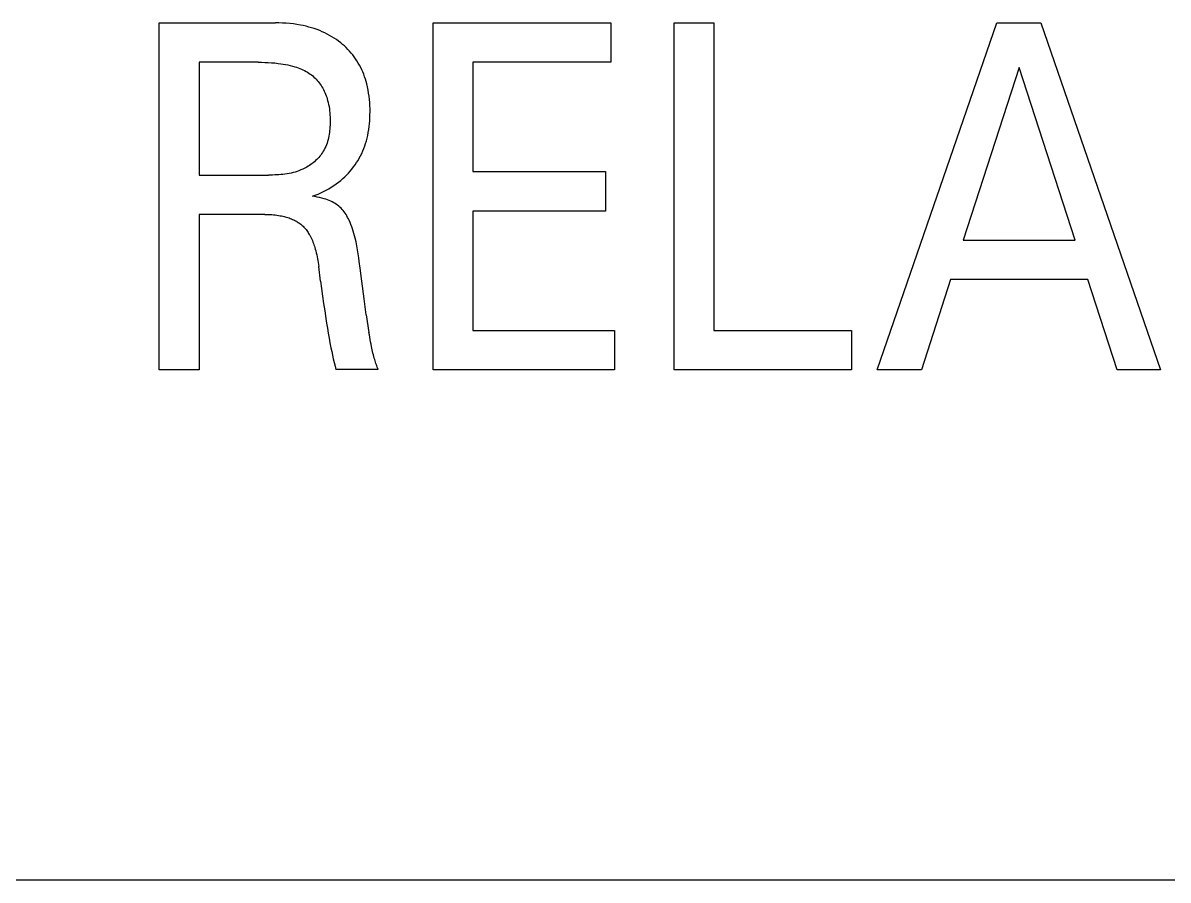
# Model space of a CAD drawing. Extents: x 0 to 420, y 0 to 297.
# Drawn here: x 161.33 to 166.94, y 192.36 to 196.56 of the extents above; entities that cross this region are included whole.
import ezdxf

# ---------------------------------------------------------------- set-up
doc = ezdxf.new("R2010")
doc.units = 0
doc.header["$LTSCALE"] = 23.1
doc.layers.add('10000_FRONT', color=7, linetype='CONTINUOUS')

msp = doc.modelspace()

# ---------------------------------------------------------------- linework, layer by layer
at = {"layer": '10000_FRONT', "color": 7, "linetype": 'CONTINUOUS'}
for p, q in [((162.0018, 194.8564), (162.0018, 196.5564)), ((162.0018, 196.5564), (162.5706, 196.5564)), ((162.5883, 196.5562), (162.5706, 196.5564)), ((162.606, 196.5556), (162.5883, 196.5562)), ((162.6236, 196.5546), (162.606, 196.5556)), ((162.6413, 196.553), (162.6236, 196.5546)), ((162.6589, 196.5511), (162.6413, 196.553)), ((162.6764, 196.5486), (162.6589, 196.5511)), ((162.6939, 196.5456), (162.6764, 196.5486)), ((162.7075, 196.5428), (162.6939, 196.5456)), ((162.7212, 196.5397), (162.7075, 196.5428)), ((162.7347, 196.5362), (162.7212, 196.5397)), ((162.7481, 196.5323), (162.7347, 196.5362)), ((162.7614, 196.5281), (162.7481, 196.5323)), ((162.7746, 196.5235), (162.7614, 196.5281)), ((163.3428, 194.8564), (163.3428, 196.5564)), ((163.3428, 196.5564), (164.2132, 196.5564)), ((164.2132, 196.5564), (164.2132, 196.3636)), ((164.5229, 194.8564), (164.5229, 196.5564)), ((164.5229, 196.5564), (164.7182, 196.5564)), ((164.7182, 196.5564), (164.7182, 195.0492)), ((165.5177, 194.8564), (166.1037, 196.5564)), ((166.1037, 196.5564), (166.3182, 196.5564)), ((166.3182, 196.5564), (166.9042, 194.8564)), ((162.7876, 196.5185), (162.7746, 196.5235)), ((162.8005, 196.513), (162.7876, 196.5185)), ((162.8124, 196.5075), (162.8005, 196.513)), ((162.8242, 196.5017), (162.8124, 196.5075)), ((162.8358, 196.4954), (162.8242, 196.5017)), ((162.8472, 196.4888), (162.8358, 196.4954)), ((162.8584, 196.4819), (162.8472, 196.4888)), ((162.8693, 196.4746), (162.8584, 196.4819)), ((162.88, 196.4669), (162.8693, 196.4746)), ((162.8904, 196.4588), (162.88, 196.4669)), ((162.8996, 196.4512), (162.8904, 196.4588)), ((162.9086, 196.4433), (162.8996, 196.4512)), ((162.9174, 196.4351), (162.9086, 196.4433)), ((162.9258, 196.4266), (162.9174, 196.4351)), ((162.934, 196.4178), (162.9258, 196.4266)), ((162.9419, 196.4088), (162.934, 196.4178)), ((162.1972, 196.3636), (162.1972, 195.8106)), ((162.4856, 196.3636), (162.1972, 196.3636)), ((162.4856, 196.3636), (162.5022, 196.3635)), ((162.5022, 196.3635), (162.5188, 196.3631)), ((162.5188, 196.3631), (162.5354, 196.3624)), ((162.5354, 196.3624), (162.552, 196.3613)), ((162.552, 196.3613), (162.5685, 196.3599)), ((162.5685, 196.3599), (162.585, 196.3581)), ((162.585, 196.3581), (162.5967, 196.3566)), ((162.9495, 196.3996), (162.9419, 196.4088)), ((162.9567, 196.39), (162.9495, 196.3996)), ((162.9637, 196.3803), (162.9567, 196.39)), ((162.9703, 196.3703), (162.9637, 196.3803)), ((162.9767, 196.3598), (162.9703, 196.3703)), ((162.9827, 196.3491), (162.9767, 196.3598)), ((163.5381, 196.3636), (163.5381, 195.8275)), ((164.2132, 196.3636), (163.5381, 196.3636)), ((162.5967, 196.3566), (162.6084, 196.3548)), ((162.6084, 196.3548), (162.6201, 196.3528)), ((162.6201, 196.3528), (162.6316, 196.3505)), ((162.6316, 196.3505), (162.6432, 196.3479)), ((162.6432, 196.3479), (162.6546, 196.345)), ((162.6546, 196.345), (162.666, 196.3417)), ((162.666, 196.3417), (162.6741, 196.3391)), ((162.6741, 196.3391), (162.6822, 196.3363)), ((162.6822, 196.3363), (162.6902, 196.3332)), ((162.6902, 196.3332), (162.6981, 196.3299)), ((162.6981, 196.3299), (162.7059, 196.3264)), ((162.7059, 196.3264), (162.7136, 196.3226)), ((162.7136, 196.3226), (162.7211, 196.3186)), ((162.7211, 196.3186), (162.7285, 196.3142)), ((162.7285, 196.3142), (162.7349, 196.3101)), ((162.7349, 196.3101), (162.7412, 196.3057)), ((162.7412, 196.3057), (162.7474, 196.3011)), ((162.9884, 196.3382), (162.9827, 196.3491)), ((162.9937, 196.3271), (162.9884, 196.3382)), ((162.9986, 196.3158), (162.9937, 196.3271)), ((163.0032, 196.3044), (162.9986, 196.3158)), ((163.0075, 196.2928), (163.0032, 196.3044)), ((166.212, 196.3371), (165.9387, 195.4925)), ((166.4862, 195.4925), (166.212, 196.3371)), ((162.7474, 196.3011), (162.7533, 196.2963)), ((162.7533, 196.2963), (162.7591, 196.2912)), ((162.7591, 196.2912), (162.7648, 196.286)), ((162.7648, 196.286), (162.7702, 196.2806)), ((162.7702, 196.2806), (162.7754, 196.2749)), ((162.7754, 196.2749), (162.7804, 196.2691)), ((162.7804, 196.2691), (162.7852, 196.2631)), ((162.7852, 196.2631), (162.7898, 196.2569)), ((162.7898, 196.2569), (162.7943, 196.2503)), ((162.7943, 196.2503), (162.7986, 196.2434)), ((163.0114, 196.2811), (163.0075, 196.2928)), ((163.0149, 196.2693), (163.0114, 196.2811)), ((163.0182, 196.2575), (163.0149, 196.2693)), ((163.0217, 196.2425), (163.0182, 196.2575)), ((162.7986, 196.2434), (162.8027, 196.2365)), ((162.8027, 196.2365), (162.8065, 196.2293)), ((162.8065, 196.2293), (162.81, 196.2221)), ((162.81, 196.2221), (162.8133, 196.2147)), ((162.8133, 196.2147), (162.8164, 196.2072)), ((162.8164, 196.2072), (162.8193, 196.1997)), ((162.8193, 196.1997), (162.8219, 196.192)), ((162.8219, 196.192), (162.8243, 196.1844)), ((163.0248, 196.2274), (163.0217, 196.2425)), ((163.0274, 196.2123), (163.0248, 196.2274)), ((163.0296, 196.1971), (163.0274, 196.2123)), ((163.0313, 196.1818), (163.0296, 196.1971)), ((162.8243, 196.1844), (162.8265, 196.1766)), ((162.8265, 196.1766), (162.8291, 196.1665)), ((162.8291, 196.1665), (162.8313, 196.1564)), ((162.8313, 196.1564), (162.8333, 196.1462)), ((162.8333, 196.1462), (162.8349, 196.1359)), ((162.8349, 196.1359), (162.8362, 196.1256)), ((163.0326, 196.1664), (163.0313, 196.1818)), ((163.0335, 196.1511), (163.0326, 196.1664)), ((163.034, 196.1357), (163.0335, 196.1511)), ((163.0341, 196.1203), (163.034, 196.1357)), ((162.8362, 196.1256), (162.8372, 196.1152)), ((162.8372, 196.1152), (162.838, 196.1048)), ((162.838, 196.1048), (162.8385, 196.0943)), ((162.8385, 196.0943), (162.8388, 196.0838)), ((162.8388, 196.0838), (162.8388, 196.0733)), ((163.0326, 196.0769), (163.0334, 196.0913)), ((163.0334, 196.0913), (163.0339, 196.1058)), ((163.0339, 196.1058), (163.0341, 196.1203)), ((162.8364, 196.0283), (162.8353, 196.0194)), ((162.8372, 196.0373), (162.8364, 196.0283)), ((162.8379, 196.0463), (162.8372, 196.0373)), ((162.8384, 196.0553), (162.8379, 196.0463)), ((162.8387, 196.0643), (162.8384, 196.0553)), ((162.8388, 196.0733), (162.8387, 196.0643)), ((163.0255, 196.0196), (163.0278, 196.0338)), ((163.0278, 196.0338), (163.0298, 196.0481)), ((163.0298, 196.0481), (163.0314, 196.0625)), ((163.0314, 196.0625), (163.0326, 196.0769)), ((162.8235, 195.9673), (162.8205, 195.959)), ((162.8261, 195.9757), (162.8235, 195.9673)), ((162.8285, 195.9843), (162.8261, 195.9757)), ((162.8306, 195.993), (162.8285, 195.9843)), ((162.8324, 196.0017), (162.8306, 195.993)), ((162.834, 196.0105), (162.8324, 196.0017)), ((162.8353, 196.0194), (162.834, 196.0105)), ((163.0082, 195.9537), (163.0123, 195.9661)), ((163.0123, 195.9661), (163.0161, 195.9787)), ((163.0161, 195.9787), (163.0194, 195.9913)), ((163.0194, 195.9913), (163.0227, 196.0054)), ((163.0227, 196.0054), (163.0255, 196.0196)), ((162.7972, 195.9149), (162.7928, 195.9089)), ((162.8014, 195.9211), (162.7972, 195.9149)), ((162.8053, 195.9274), (162.8014, 195.9211)), ((162.8096, 195.935), (162.8053, 195.9274)), ((162.8136, 195.9428), (162.8096, 195.935)), ((162.8172, 195.9508), (162.8136, 195.9428)), ((162.8205, 195.959), (162.8172, 195.9508)), ((162.9878, 195.9055), (162.9935, 195.9172)), ((162.9935, 195.9172), (162.9988, 195.9292)), ((162.9988, 195.9292), (163.0037, 195.9414)), ((163.0037, 195.9414), (163.0082, 195.9537)), ((162.7313, 195.8541), (162.7248, 195.8502)), ((162.7377, 195.8581), (162.7313, 195.8541)), ((162.744, 195.8624), (162.7377, 195.8581)), ((162.7501, 195.8669), (162.744, 195.8624)), ((162.756, 195.8715), (162.7501, 195.8669)), ((162.7618, 195.8764), (162.756, 195.8715)), ((162.7675, 195.8814), (162.7618, 195.8764)), ((162.7729, 195.8866), (162.7675, 195.8814)), ((162.7782, 195.8919), (162.7729, 195.8866)), ((162.7833, 195.8974), (162.7782, 195.8919)), ((162.7882, 195.9031), (162.7833, 195.8974)), ((162.7928, 195.9089), (162.7882, 195.9031)), ((162.9537, 195.8505), (162.9612, 195.8609)), ((162.9612, 195.8609), (162.9684, 195.8716)), ((162.9684, 195.8716), (162.9752, 195.8825)), ((162.9752, 195.8825), (162.9817, 195.8939)), ((162.9817, 195.8939), (162.9878, 195.9055)), ((162.1972, 195.8106), (162.5372, 195.8106)), ((162.5472, 195.8107), (162.5372, 195.8106)), ((162.5573, 195.8109), (162.5472, 195.8107)), ((162.5674, 195.8112), (162.5573, 195.8109)), ((162.5775, 195.8116), (162.5674, 195.8112)), ((162.5875, 195.8123), (162.5775, 195.8116)), ((162.5976, 195.8131), (162.5875, 195.8123)), ((162.6077, 195.8142), (162.5976, 195.8131)), ((162.6177, 195.8154), (162.6077, 195.8142)), ((162.6277, 195.817), (162.6177, 195.8154)), ((162.6376, 195.8187), (162.6277, 195.817)), ((162.6475, 195.8208), (162.6376, 195.8187)), ((162.6573, 195.8231), (162.6475, 195.8208)), ((162.667, 195.8258), (162.6573, 195.8231)), ((162.6766, 195.8287), (162.667, 195.8258)), ((162.6861, 195.8321), (162.6766, 195.8287)), ((162.6955, 195.8357), (162.6861, 195.8321)), ((162.7048, 195.8398), (162.6955, 195.8357)), ((162.7115, 195.8431), (162.7048, 195.8398)), ((162.7182, 195.8465), (162.7115, 195.8431)), ((162.7248, 195.8502), (162.7182, 195.8465)), ((162.9016, 195.7937), (162.911, 195.8025)), ((162.911, 195.8025), (162.9202, 195.8115)), ((162.9202, 195.8115), (162.929, 195.8208)), ((162.929, 195.8208), (162.9376, 195.8304)), ((162.9376, 195.8304), (162.9458, 195.8403)), ((162.9458, 195.8403), (162.9537, 195.8505)), ((163.5381, 195.8275), (164.1869, 195.8275)), ((164.1869, 195.8275), (164.1869, 195.6347)), ((162.8195, 195.7367), (162.8321, 195.7437)), ((162.8321, 195.7437), (162.8445, 195.7511)), ((162.8445, 195.7511), (162.8566, 195.7589)), ((162.8566, 195.7589), (162.8683, 195.7671)), ((162.8683, 195.7671), (162.8797, 195.7756)), ((162.8797, 195.7756), (162.8908, 195.7845)), ((162.8908, 195.7845), (162.9016, 195.7937)), ((162.7518, 195.707), (162.7657, 195.7121)), ((162.7634, 195.7052), (162.7518, 195.707)), ((162.7751, 195.703), (162.7634, 195.7052)), ((162.7657, 195.7121), (162.7796, 195.7176)), ((162.7867, 195.7006), (162.7751, 195.703)), ((162.7796, 195.7176), (162.7932, 195.7236)), ((162.7982, 195.6978), (162.7867, 195.7006)), ((162.7932, 195.7236), (162.8066, 195.73)), ((162.8097, 195.6946), (162.7982, 195.6978)), ((162.8066, 195.73), (162.8195, 195.7367)), ((162.8178, 195.692), (162.8097, 195.6946)), ((162.8258, 195.6891), (162.8178, 195.692)), ((162.8337, 195.686), (162.8258, 195.6891)), ((162.8415, 195.6826), (162.8337, 195.686)), ((162.8491, 195.6789), (162.8415, 195.6826)), ((162.8566, 195.6749), (162.8491, 195.6789)), ((162.863, 195.671), (162.8566, 195.6749)), ((162.8693, 195.667), (162.863, 195.671)), ((162.8754, 195.6626), (162.8693, 195.667)), ((162.8813, 195.658), (162.8754, 195.6626)), ((162.887, 195.6531), (162.8813, 195.658)), ((162.8924, 195.648), (162.887, 195.6531)), ((162.8978, 195.6423), (162.8924, 195.648)), ((162.9029, 195.6364), (162.8978, 195.6423)), ((162.9077, 195.6302), (162.9029, 195.6364)), ((162.9123, 195.6238), (162.9077, 195.6302)), ((163.5381, 195.6347), (163.5381, 195.0492)), ((164.1869, 195.6347), (163.5381, 195.6347)), ((162.1972, 195.6178), (162.1972, 194.8564)), ((162.519, 195.6178), (162.1972, 195.6178)), ((162.519, 195.6178), (162.5274, 195.6178)), ((162.5274, 195.6178), (162.5358, 195.6176)), ((162.5358, 195.6176), (162.5442, 195.6173)), ((162.5442, 195.6173), (162.5526, 195.6168)), ((162.5526, 195.6168), (162.5609, 195.6161)), ((162.5609, 195.6161), (162.5693, 195.6153)), ((162.5693, 195.6153), (162.5776, 195.6144)), ((162.5776, 195.6144), (162.5859, 195.6132)), ((162.5859, 195.6132), (162.5942, 195.6118)), ((162.5942, 195.6118), (162.6005, 195.6107)), ((162.6005, 195.6107), (162.6068, 195.6094)), ((162.6068, 195.6094), (162.613, 195.6079)), ((162.613, 195.6079), (162.6192, 195.6064)), ((162.6192, 195.6064), (162.6253, 195.6047)), ((162.6253, 195.6047), (162.6314, 195.6028)), ((162.6314, 195.6028), (162.6375, 195.6008)), ((162.6375, 195.6008), (162.6435, 195.5986)), ((162.6435, 195.5986), (162.6494, 195.5963)), ((162.6494, 195.5963), (162.6553, 195.5937)), ((162.6553, 195.5937), (162.6599, 195.5916)), ((162.6599, 195.5916), (162.6645, 195.5894)), ((162.6645, 195.5894), (162.669, 195.587)), ((162.669, 195.587), (162.6734, 195.5845)), ((162.6734, 195.5845), (162.6778, 195.5819)), ((162.6778, 195.5819), (162.6821, 195.5792)), ((162.6821, 195.5792), (162.6863, 195.5763)), ((162.6863, 195.5763), (162.6904, 195.5733)), ((162.6904, 195.5733), (162.6945, 195.5702)), ((162.9166, 195.6172), (162.9123, 195.6238)), ((162.9206, 195.6104), (162.9166, 195.6172)), ((162.9245, 195.6036), (162.9206, 195.6104)), ((162.9281, 195.5966), (162.9245, 195.6036)), ((162.9316, 195.5895), (162.9281, 195.5966)), ((162.9364, 195.5789), (162.9316, 195.5895)), ((162.9408, 195.5682), (162.9364, 195.5789)), ((162.6945, 195.5702), (162.6984, 195.567)), ((162.6984, 195.567), (162.7022, 195.5636)), ((162.7022, 195.5636), (162.7062, 195.5598)), ((162.7062, 195.5598), (162.71, 195.5559)), ((162.71, 195.5559), (162.7138, 195.5518)), ((162.7138, 195.5518), (162.7174, 195.5476)), ((162.7174, 195.5476), (162.7208, 195.5433)), ((162.7208, 195.5433), (162.7242, 195.5389)), ((162.7242, 195.5389), (162.7274, 195.5344)), ((162.7274, 195.5344), (162.7305, 195.5298)), ((162.7305, 195.5298), (162.7335, 195.5251)), ((162.7335, 195.5251), (162.7363, 195.5204)), ((162.7363, 195.5204), (162.7391, 195.5156)), ((162.9449, 195.5575), (162.9408, 195.5682)), ((162.9487, 195.5466), (162.9449, 195.5575)), ((162.9522, 195.5356), (162.9487, 195.5466)), ((162.9554, 195.5246), (162.9522, 195.5356)), ((162.9585, 195.5135), (162.9554, 195.5246)), ((162.7391, 195.5156), (162.7425, 195.5092)), ((162.7425, 195.5092), (162.7457, 195.5027)), ((162.7457, 195.5027), (162.7488, 195.4961)), ((162.7488, 195.4961), (162.7517, 195.4895)), ((162.7517, 195.4895), (162.7545, 195.4828)), ((162.7545, 195.4828), (162.7571, 195.476)), ((162.7571, 195.476), (162.7595, 195.4692)), ((162.7595, 195.4692), (162.7618, 195.4624)), ((162.7618, 195.4624), (162.764, 195.4554)), ((162.9613, 195.5023), (162.9585, 195.5135)), ((162.9656, 195.4832), (162.9613, 195.5023)), ((162.9695, 195.464), (162.9656, 195.4832)), ((162.9729, 195.4447), (162.9695, 195.464)), ((165.9387, 195.4925), (166.4862, 195.4925)), ((162.764, 195.4554), (162.7661, 195.4485)), ((162.7661, 195.4485), (162.7686, 195.4391)), ((162.7686, 195.4391), (162.771, 195.4296)), ((162.771, 195.4296), (162.7733, 195.4201)), ((162.7733, 195.4201), (162.7753, 195.4106)), ((162.7753, 195.4106), (162.7771, 195.401)), ((162.976, 195.4254), (162.9729, 195.4447)), ((162.9789, 195.406), (162.976, 195.4254)), ((162.9815, 195.3865), (162.9789, 195.406)), ((162.7771, 195.401), (162.7789, 195.3914)), ((162.7789, 195.3914), (162.7804, 195.3817)), ((162.7804, 195.3817), (162.7818, 195.3721)), ((162.7818, 195.3721), (162.7831, 195.3624)), ((162.7923, 195.2913), (162.7831, 195.3624)), ((162.9856, 195.3546), (162.9815, 195.3865)), ((162.9934, 195.2907), (162.9856, 195.3546)), ((165.876, 195.2998), (165.7343, 194.8564)), ((166.548, 195.2998), (165.876, 195.2998)), ((166.6917, 194.8564), (166.548, 195.2998)), ((162.7923, 195.2913), (162.797, 195.2548)), ((162.797, 195.2548), (162.8019, 195.2182)), ((163.0049, 195.2039), (162.9934, 195.2907)), ((162.8019, 195.2182), (162.807, 195.1817)), ((162.807, 195.1817), (162.8122, 195.1452)), ((163.0159, 195.1263), (163.0049, 195.2039)), ((162.8122, 195.1452), (162.8177, 195.1087)), ((163.0159, 195.1263), (163.0288, 195.04)), ((162.8177, 195.1087), (162.8214, 195.0846)), ((162.8214, 195.0846), (162.8253, 195.0604)), ((162.8253, 195.0604), (162.8293, 195.0363)), ((162.8293, 195.0363), (162.8335, 195.0122)), ((162.8335, 195.0122), (162.838, 194.9882)), ((163.0307, 195.0285), (163.0288, 195.04)), ((163.0326, 195.017), (163.0307, 195.0285)), ((163.0346, 195.0055), (163.0326, 195.017)), ((163.5381, 195.0492), (164.2314, 195.0492)), ((164.2314, 195.0492), (164.2314, 194.8564)), ((164.7182, 195.0492), (165.3922, 195.0492)), ((165.3922, 195.0492), (165.3922, 194.8564)), ((162.838, 194.9882), (162.8426, 194.9642)), ((162.8426, 194.9642), (162.8463, 194.9463)), ((163.0368, 194.994), (163.0346, 195.0055)), ((163.039, 194.9826), (163.0368, 194.994)), ((163.0413, 194.9711), (163.039, 194.9826)), ((163.043, 194.963), (163.0413, 194.9711)), ((163.0448, 194.9548), (163.043, 194.963)), ((162.8463, 194.9463), (162.8501, 194.9285)), ((162.8501, 194.9285), (162.8541, 194.9107)), ((162.8541, 194.9107), (162.8582, 194.893)), ((163.0467, 194.9467), (163.0448, 194.9548)), ((163.0486, 194.9386), (163.0467, 194.9467)), ((163.0506, 194.9305), (163.0486, 194.9386)), ((163.0527, 194.9225), (163.0506, 194.9305)), ((163.0549, 194.9145), (163.0527, 194.9225)), ((163.0572, 194.9065), (163.0549, 194.9145)), ((163.0591, 194.9003), (163.0572, 194.9065)), ((163.061, 194.8941), (163.0591, 194.9003)), ((162.1972, 194.8564), (162.0018, 194.8564)), ((162.8582, 194.893), (162.8626, 194.8753)), ((162.8626, 194.8753), (162.8671, 194.8576)), ((163.0746, 194.8576), (162.8671, 194.8576)), ((163.0631, 194.8879), (163.061, 194.8941)), ((163.0652, 194.8818), (163.0631, 194.8879)), ((163.0674, 194.8757), (163.0652, 194.8818)), ((163.0697, 194.8696), (163.0674, 194.8757)), ((163.0721, 194.8636), (163.0697, 194.8696)), ((163.0746, 194.8576), (163.0721, 194.8636)), ((164.2314, 194.8564), (163.3428, 194.8564)), ((165.3922, 194.8564), (164.5229, 194.8564)), ((165.7343, 194.8564), (165.5177, 194.8564)), ((166.9042, 194.8564), (166.6917, 194.8564)), ((182.2631, 192.3564), (148.7631, 192.3564))]:
    msp.add_line(p, q, dxfattribs=at)

doc.saveas('drawing.dxf')
